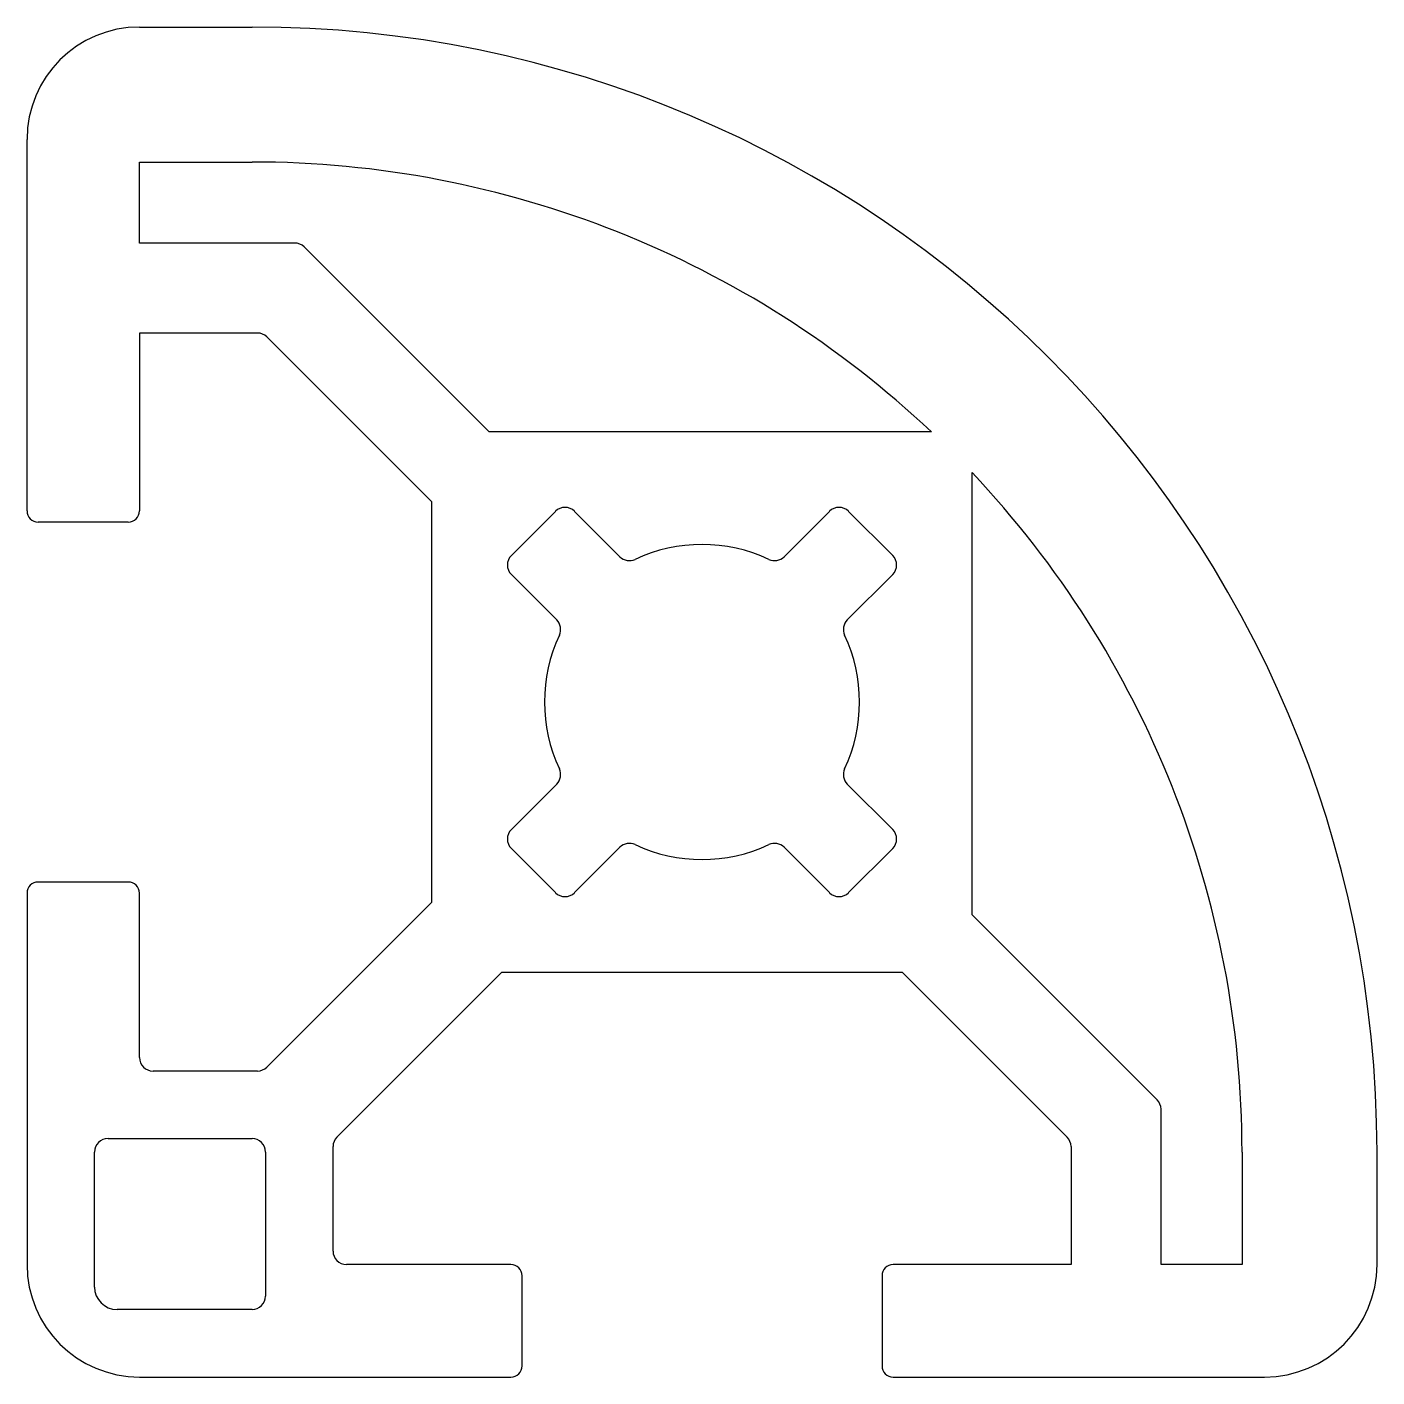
# Model space of a CAD drawing. Extents: x 1.4 to 31.4, y 1.5 to 31.5.
import ezdxf

# ---------------------------------------------------------------- set-up
doc = ezdxf.new("R2010")
doc.units = 0
doc.layers.get('0').update_dxf_attribs({"linetype": 'CONTINUOUS'})

msp = doc.modelspace()

# ---------------------------------------------------------------- linework, layer by layer
for p, q in [((3.914, 31.525), (6.414, 31.525)), ((1.414, 20.775), (1.414, 29.025)), ((3.914, 26.725), (3.914, 28.525)), ((3.914, 28.525), (6.414, 28.525)), ((7.362, 26.725), (3.914, 26.725)), ((11.684, 22.527), (7.574, 26.637)), ((3.914, 24.725), (3.914, 20.775)), ((6.534, 24.725), (3.914, 24.725)), ((10.411, 20.972), (6.746, 24.637)), ((21.511, 22.527), (11.684, 22.527)), ((22.416, 11.795), (22.416, 21.622)), ((10.411, 12.078), (10.411, 20.972)), ((12.177, 19.783), (13.156, 20.762)), ((13.58, 20.762), (14.589, 19.754)), ((18.239, 19.754), (19.248, 20.762)), ((19.672, 20.762), (20.651, 19.783)), ((3.664, 20.525), (1.664, 20.525)), ((13.185, 18.35), (12.177, 19.359)), ((20.651, 19.359), (19.642, 18.35)), ((12.177, 13.691), (13.185, 14.7)), ((19.642, 14.7), (20.651, 13.691)), ((13.156, 12.288), (12.177, 13.267)), ((14.589, 13.296), (13.58, 12.288)), ((19.248, 12.288), (18.239, 13.296)), ((20.651, 13.267), (19.672, 12.288)), ((3.664, 12.525), (1.664, 12.525)), ((1.414, 12.275), (1.414, 4.025)), ((3.914, 8.625), (3.914, 12.275)), ((10.411, 12.078), (6.746, 8.413)), ((26.526, 7.686), (22.416, 11.795)), ((8.302, 6.857), (11.967, 10.523)), ((11.967, 10.523), (20.861, 10.523)), ((20.861, 10.523), (24.526, 6.857)), ((6.534, 8.325), (4.214, 8.325)), ((26.614, 4.025), (26.614, 7.474)), ((3.214, 6.825), (6.414, 6.825)), ((8.214, 4.325), (8.214, 6.645)), ((24.614, 6.645), (24.614, 4.025)), ((2.914, 3.525), (2.914, 6.525)), ((6.714, 6.525), (6.714, 3.325)), ((28.414, 6.525), (28.414, 4.025)), ((31.414, 4.025), (31.414, 6.525)), ((12.164, 4.025), (8.514, 4.025)), ((24.614, 4.025), (20.664, 4.025)), ((28.414, 4.025), (26.614, 4.025)), ((12.414, 1.775), (12.414, 3.775)), ((20.414, 3.775), (20.414, 1.775)), ((6.414, 3.025), (3.414, 3.025)), ((3.914, 1.525), (12.164, 1.525)), ((20.664, 1.525), (28.914, 1.525))]:
    msp.add_line(p, q)
for centre, radius, start, end in [((3.914, 29.025), 2.5, 90, 180), ((6.414, 6.525), 25, 0, 90), ((6.414, 6.525), 22, 46.6672, 90), ((7.362, 26.425), 0.3, 45, 90), ((6.534, 24.425), 0.3, 45, 90), ((6.414, 6.525), 22, 0, 43.3328), ((1.664, 20.775), 0.25, 180, 270), ((3.664, 20.775), 0.25, 270, 360), ((13.368, 20.55), 0.3, 45, 135), ((19.46, 20.55), 0.3, 45, 135), ((16.414, 16.525), 3.5, 64.8836, 115.1164), ((12.389, 19.571), 0.3, 135, 225), ((14.801, 19.966), 0.3, 225, 295.1164), ((18.027, 19.966), 0.3, 244.8836, 315), ((20.439, 19.571), 0.3, 315, 45), ((12.973, 18.138), 0.3, 334.8836, 45), ((19.855, 18.138), 0.3, 135, 205.1164), ((16.414, 16.525), 3.5, 154.8836, 205.1164), ((16.414, 16.525), 3.5, 334.8836, 25.1164), ((12.973, 14.912), 0.3, 315, 25.1164), ((19.855, 14.912), 0.3, 154.8836, 225), ((12.389, 13.479), 0.3, 135, 225), ((20.439, 13.479), 0.3, 315, 45), ((14.801, 13.084), 0.3, 64.8836, 135), ((16.414, 16.525), 3.5, 244.8836, 295.1164), ((18.027, 13.084), 0.3, 45, 115.1164), ((1.664, 12.275), 0.25, 90, 180), ((3.664, 12.275), 0.25, 0, 90), ((13.368, 12.5), 0.3, 225, 315), ((19.46, 12.5), 0.3, 225, 315), ((4.214, 8.625), 0.3, 180, 270), ((6.534, 8.625), 0.3, 270, 315), ((26.314, 7.474), 0.3, 0, 45), ((3.214, 6.525), 0.3, 90, 180), ((6.414, 6.525), 0.3, 0, 90), ((8.514, 6.645), 0.3, 135, 180), ((24.314, 6.645), 0.3, 0, 45), ((8.514, 4.325), 0.3, 180, 270), ((3.914, 4.025), 2.5, 180, 270), ((12.164, 3.775), 0.25, 0, 90), ((20.664, 3.775), 0.25, 90, 180), ((28.914, 4.025), 2.5, 270, 0), ((3.414, 3.525), 0.5, 180, 270), ((6.414, 3.325), 0.3, 270, 0), ((12.164, 1.775), 0.25, 270, 0), ((20.664, 1.775), 0.25, 180, 270)]:
    msp.add_arc(centre, radius, start, end)

doc.saveas('drawing.dxf')
